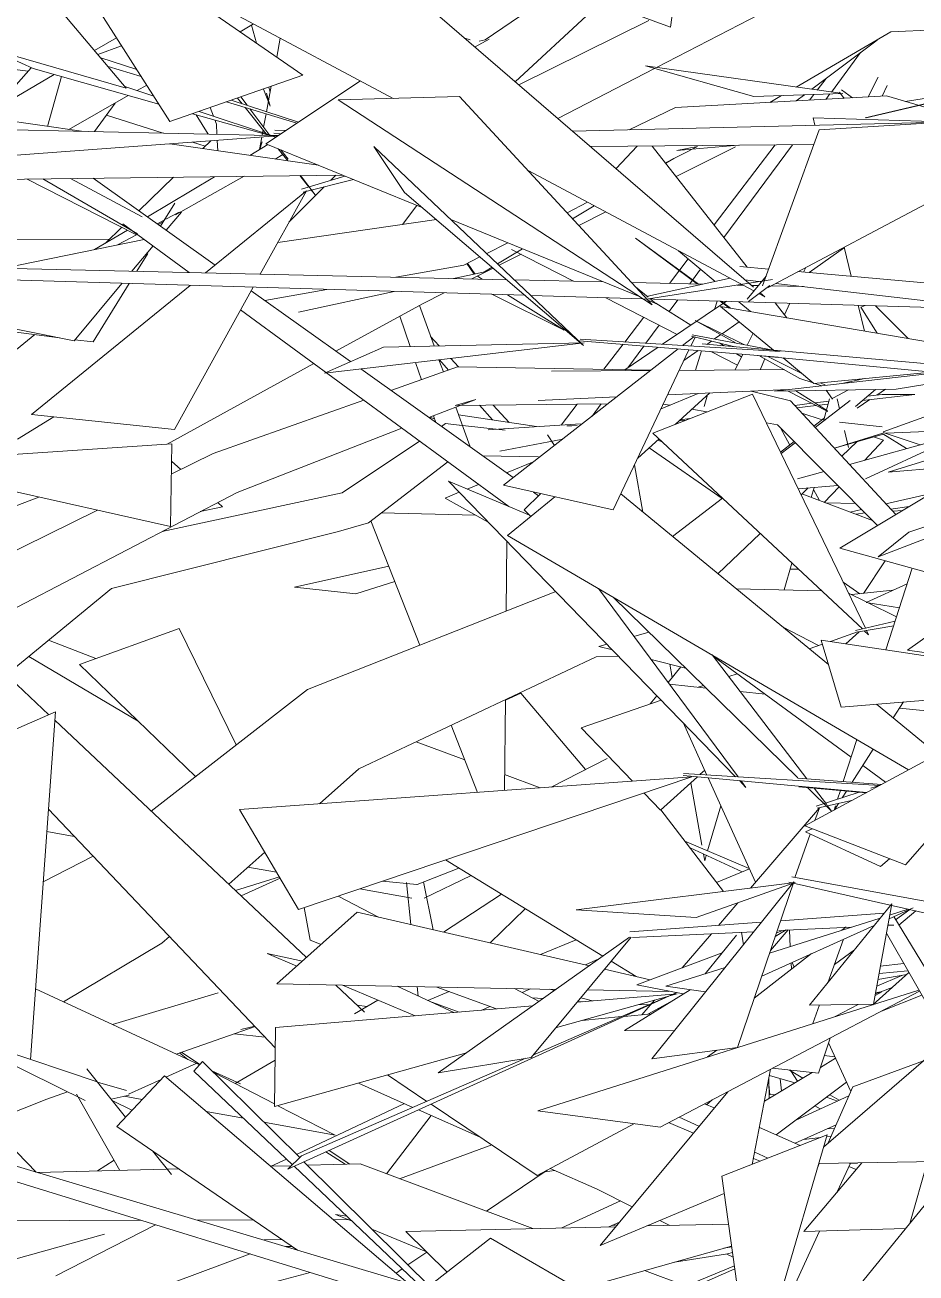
# Model space of a CAD drawing. Header units: millimetres. Extents: x 78096 to 288885, y -20632 to 149556.
# Drawn here: x 250886.9 to 251137.2, y 93652.2 to 94002.8 of the extents above; entities that cross this region are included whole.
import ezdxf

# ---------------------------------------------------------------- set-up
doc = ezdxf.new("R2010")
doc.units = ezdxf.units.MM
doc.layers.add('G-IMPT', color=8, linetype='Continuous', lineweight=9)
doc.layers.add('L-PLNT', color=71, linetype='Continuous', lineweight=9)

# ---------------------------------------------------------------- blocks, each defined once
blk = doc.blocks.new('ZZ-V - Tree Broadleaf 1 - 3dtree rotund SIMPLU-4826059-TOMH A-A')
at = {"layer": 'G-IMPT'}
for p, q in [((25411.13, 94060.85), (25319.66, 93998.61)), ((25395.08, 93929.16), (25279.74, 94028.59)), ((25268.48, 93988.64), (25218.64, 94023.13)), ((25205.49, 94015.88), (25231.13, 93975.65)), ((25218.87, 93985.02), (25196.84, 94011.11)), ((25328.16, 93986.85), (25349.35, 94006.5)), ((25250.7, 94005.15), (25293.8, 93982.16)), ((25250.82, 94000.86), (25254.65, 94003.05)), ((25313.98, 93999.07), (25315.52, 93998.63)), ((25316.85, 93996.6), (25320.82, 93998.83)), ((25218.87, 93985.02), (25172.14, 93998.47)), ((25192.68, 93990.51), (25180.93, 93995.94)), ((25210.91, 93994.45), (25217.55, 93996.95)), ((25319.66, 93998.61), (25318.05, 93998.23)), ((25211.67, 93993.55), (25221.82, 93990.25)), ((25192.68, 93990.51), (25228.02, 93980.53)), ((25200.63, 93988.27), (25196.76, 93974.29)), ((25223.06, 93988.32), (25213.73, 93991.12)), ((25268.48, 93988.64), (25231.13, 93975.65)), ((25226.57, 93982.81), (25218.44, 93985.53)), ((25221.9, 93984.37), (25224.6, 93985.91)), ((25284.63, 93987.05), (25258.08, 93969.42)), ((25202.72, 93973.43), (25219.42, 93982.96)), ((25266.82, 93975.22), (25246.98, 93981.16)), ((25248.36, 93981.64), (25267.25, 93975.51)), ((25250.14, 93982.26), (25251.43, 93980.64)), ((25251, 93982.56), (25252.79, 93980.21)), ((25278.41, 93981.71), (25312.52, 93982.71)), ((25278.41, 93981.71), (25366.65, 93924.16)), ((25312.52, 93982.71), (25366.65, 93924.16)), ((25167.11, 93978.54), (25206.3, 93972.92)), ((25237.48, 93977.86), (25260.86, 93971.26)), ((25259.67, 93971.7), (25239.36, 93978.52)), ((25252.29, 93979.57), (25258.19, 93972.2)), ((25253.56, 93979.19), (25259.2, 93971.77)), ((25259.04, 93971.77), (25136.2, 93974.44)), ((25344.25, 93972.98), (25448.69, 93975.51)), ((25458.95, 93976.13), (25413.51, 93973.37)), ((25162.43, 93964.29), (25261.39, 93971.62)), ((25261.54, 93971.72), (25259.56, 93971.76)), ((25260.35, 93972.38), (25262.33, 93972.24)), ((25260.58, 93973.2), (25263.67, 93973.13)), ((25397.65, 93929.5), (25413.51, 93973.37)), ((25231.06, 93969.37), (25272.84, 93963.38)), ((25253.54, 93966.15), (25258.61, 93969.2)), ((25258.08, 93969.42), (25302.14, 93951.39)), ((25261.55, 93968), (25264.26, 93964.61)), ((25262.3, 93967.69), (25264.32, 93965.04)), ((25349.31, 93968.62), (25411.99, 93969.19)), ((25260.69, 93965.12), (25262.87, 93966.35)), ((25470.4, 93966.74), (25399.21, 93929.07)), ((25140.51, 93958.86), (25279.59, 93960.62)), ((25224.85, 93948.85), (25243.61, 93960.16)), ((25232.7, 93949.44), (25252.02, 93960.27)), ((25267.58, 93960.47), (25269.93, 93957.52)), ((25267.79, 93960.47), (25271.92, 93955.05)), ((25268.13, 93956.65), (25280.25, 93960.35)), ((25331.73, 93961.93), (25395.21, 93928.06)), ((25191.06, 93959.5), (25221.58, 93943.95)), ((25195.45, 93959.55), (25222.03, 93944.13)), ((25203.2, 93959.65), (25223.3, 93948.93)), ((25209.58, 93959.73), (25243.8, 93935.34)), ((25268.58, 93955.83), (25282.73, 93959.33)), ((25241.12, 93933.16), (25269.46, 93956.22)), ((25256.52, 93932.81), (25269.46, 93956.22)), ((25270.68, 93956.59), (25271.92, 93955.05)), ((25228.46, 93946.27), (25232.46, 93952.77)), ((25229.93, 93948.21), (25233.72, 93950.24)), ((25230.06, 93945.14), (25234.39, 93950.22)), ((25217.91, 93946.93), (25236.57, 93933.27)), ((25227.54, 93946.93), (25229.52, 93947.99)), ((25227.84, 93946.72), (25229.2, 93947.48)), ((25310.03, 93948.16), (25363.24, 93926.38)), ((25209.97, 93939.67), (25219.2, 93945.16)), ((25216.4, 93940.99), (25221.96, 93943.96)), ((25184.48, 93934.46), (25223.93, 93942.53)), ((25220.47, 93933.64), (25226.38, 93940.73)), ((25124.74, 93935.83), (25325.76, 93931.22)), ((25221.79, 93933.61), (25224.88, 93938.6)), ((25088.03, 93934.06), (25330.89, 93926.85)), ((25399.36, 93934.23), (25391.26, 93934.95)), ((25393.32, 93925.76), (25398.64, 93932.25)), ((25467.48, 93928.19), (25407.58, 93933.5)), ((25192.24, 93893.4), (25236.79, 93929.64)), ((25204.19, 93914.11), (25217.61, 93930.21)), ((25209.53, 93913.74), (25219.66, 93930.15)), ((25232.4, 93889.14), (25254.48, 93929.12)), ((25327.96, 93931.17), (25352.93, 93930.6)), ((25360.86, 93930.42), (25380.87, 93929.96)), ((25361.93, 93929.26), (25365.46, 93926.37)), ((25365.42, 93926.6), (25388.53, 93931.63)), ((25400.41, 93931.27), (25365.54, 93925.87)), ((25390.5, 93929.74), (25392.13, 93929.7)), ((25397.36, 93930.68), (25392.69, 93931.23)), ((25393.72, 93925.07), (25399.7, 93929.61)), ((25394.52, 93929.65), (25396.47, 93929.6)), ((25400.06, 93929.52), (25409.09, 93929.32)), ((25474.75, 93921.67), (25401.36, 93930.21)), ((25143.86, 93926.15), (25204.19, 93914.11)), ((25253.93, 93928.12), (25281.86, 93908.22)), ((25332.57, 93926.8), (25474.03, 93922.6)), ((25365.42, 93925.49), (25367.62, 93924.59)), ((25366.28, 93925.69), (25367.62, 93924.59)), ((25396.65, 93927.29), (25398.22, 93926.46)), ((25398.22, 93926.46), (25396.97, 93927.54)), ((25250.96, 93922.74), (25326.37, 93867.52)), ((25385.84, 93923.71), (25400.72, 93911.44)), ((25385.84, 93923.71), (25475.15, 93908.45)), ((25425.24, 93923.48), (25426.41, 93924.01)), ((25425.24, 93923.48), (25429.84, 93916.19)), ((25429.36, 93923.92), (25438.49, 93914.71)), ((25200.09, 93914.93), (25165, 93919.37)), ((25209.53, 93913.74), (25204.42, 93914.38)), ((25403.37, 93909.25), (25412.04, 93902.09)), ((25284.74, 93906.17), (25327.58, 93875.64)), ((25401, 93899.95), (25446.49, 93905.09)), ((25412.04, 93902.09), (25445.04, 93905.26)), ((25435.13, 93900.5), (25457.47, 93904.06)), ((25435.13, 93900.5), (25401, 93899.95)), ((25232.4, 93889.14), (25192.24, 93893.4)), ((25120.51, 93881.25), (25197.14, 93809.05)), ((25419.34, 93855.81), (25454.67, 93877.06)), ((25004.12, 93874.74), (25193.59, 93680.59)), ((25309.38, 93874.64), (25390.06, 93791.64)), ((25309.38, 93874.64), (25332.16, 93865.1)), ((25325.98, 93859.43), (25339.23, 93870.25)), ((25330.65, 93866.57), (25335.27, 93871.13)), ((25333.27, 93871.58), (25334.7, 93870.56)), ((25357.79, 93871.07), (25416.14, 93823.13)), ((25330.65, 93866.57), (25332.51, 93864.76)), ((25325.98, 93859.43), (25438.64, 93793.61)), ((25419.34, 93855.81), (25461.92, 93844.02)), ((25439.68, 93850.18), (25432.27, 93827.27)), ((25390.77, 93791.59), (25351.51, 93844.52)), ((25438.27, 93845.81), (25426.69, 93840.57)), ((25355.65, 93842.1), (25407.53, 93791.3)), ((25436.08, 93839.06), (25426.69, 93840.57)), ((25410.11, 93791.03), (25383.49, 93825.83)), ((25383.72, 93825.53), (25422.52, 93797.12)), ((25371.47, 93817.61), (25381.74, 93816.55)), ((25391.36, 93815.55), (25398.35, 93814.82)), ((25198.96, 93809.84), (25137.65, 93783.28)), ((25198.96, 93809.84), (25191.91, 93712.23)), ((25429.65, 93812.02), (25446.49, 93798.19)), ((25434.35, 93808.16), (25437.21, 93812.64)), ((25436.1, 93810.9), (25452.52, 93809.2)), ((25198.79, 93807.5), (25269.51, 93740.88)), ((25375.29, 93806.83), (25381.98, 93792.12)), ((25424.13, 93802.09), (25420.31, 93790.27)), ((25422.79, 93790.09), (25428.74, 93799.39)), ((25375.29, 93791.96), (25426.91, 93787.25)), ((25430.54, 93789.22), (25375.44, 93792.51)), ((25425.77, 93794.75), (25432.14, 93790.08)), ((25250.66, 93782.41), (25377.78, 93791.57)), ((25267.27, 93754.37), (25377.78, 93791.57)), ((25382.34, 93791.32), (25395.66, 93762.01)), ((25391.11, 93790.55), (25392.95, 93788.66)), ((25392.95, 93788.66), (25391.58, 93790.51)), ((25407.53, 93791.23), (25431.01, 93789.47)), ((25407.84, 93788.76), (25426.7, 93787.14)), ((25410.34, 93788.54), (25417.04, 93781.98)), ((25415.64, 93783.81), (25412.14, 93788.39)), ((25428.07, 93788.39), (25430.44, 93789.16)), ((25412.64, 93783.34), (25424.76, 93787.31)), ((25412.99, 93782.82), (25422.65, 93784.94)), ((25419.5, 93787.76), (25418.71, 93785.32)), ((25420.02, 93785.75), (25421.21, 93787.61)), ((25196.99, 93782.5), (25260.73, 93715.46)), ((25250.66, 93782.41), (25267.27, 93754.37)), ((25394.23, 93760.33), (25413.61, 93782.93)), ((25412.34, 93779.36), (25413.61, 93782.93)), ((25417.04, 93781.98), (25415.81, 93783.59)), ((25418.1, 93783.45), (25417.72, 93782.27)), ((25417.84, 93782.34), (25418.99, 93784.14)), ((25406.67, 93763.37), (25410.99, 93775.55)), ((25278.43, 93758.13), (25289.7, 93752.21)), ((25261.19, 93733.45), (25283.72, 93753.59)), ((25268.84, 93754.9), (25270.5, 93745.7)), ((25348.99, 93738.57), (25283.72, 93753.59)), ((25385.24, 93749.86), (25390.71, 93756.23)), ((25435.01, 93751.45), (25438.96, 93754.33)), ((25435.91, 93749.98), (25440.65, 93753.95)), ((25375.04, 93737.97), (25383.26, 93747.55)), ((25270.5, 93745.7), (25273.61, 93744.55)), ((25417.82, 93738.91), (25423.41, 93742.99)), ((25268.33, 93739.83), (25258.49, 93741.98)), ((25258.49, 93741.98), (25266.81, 93738.47)), ((25405.92, 93739.46), (25406.51, 93738.15)), ((25366.06, 93734.64), (25353.21, 93737.59)), ((25428.58, 93727.61), (25438.74, 93736.61)), ((25429.7, 93732.82), (25436.73, 93735.82)), ((25430.04, 93734.68), (25438.12, 93736.06)), ((25430.35, 93736.4), (25438.44, 93737.13)), ((25430.71, 93738.4), (25437.29, 93739.15)), ((25261.19, 93733.45), (25339.61, 93731.92)), ((25277.74, 93733.12), (25285.79, 93725.54)), ((25279.6, 93733.09), (25299.99, 93724.5)), ((25294.97, 93732.79), (25310.88, 93725.41)), ((25306.12, 93732.57), (25322.83, 93726.42)), ((25429.31, 93730.66), (25434.08, 93732.48)), ((25193.35, 93732.09), (25239.44, 93710.69)), ((25264.26, 93681.42), (25373.52, 93731)), ((25289.55, 93728.9), (25283.01, 93725.08)), ((25327.92, 93732.15), (25334.82, 93728.53)), ((25371.22, 93730), (25333.06, 93713.41)), ((25371.33, 93730.03), (25339.48, 93721.11)), ((25345.57, 93728.33), (25373.65, 93730.68)), ((25348.35, 93731.75), (25371.28, 93731.31)), ((25363.75, 93724.8), (25367.25, 93728.89)), ((25373.65, 93730.68), (25371.5, 93730.08)), ((25429.23, 93730.23), (25431.12, 93731.24)), ((25429.38, 93731.07), (25431.12, 93731.24)), ((25431.05, 93725.78), (25442.34, 93730.32)), ((25260.81, 93721.21), (25333.05, 93727.27)), ((25312.37, 93725.54), (25303.97, 93728.62)), ((25371.73, 93728.37), (25365.35, 93724.96)), ((25418.05, 93724.28), (25424.48, 93727.7)), ((25346.94, 93723.2), (25358.01, 93724.26)), ((25358.84, 93724.34), (25366.42, 93725.06)), ((25260.81, 93721.21), (25260.5, 93698.98)), ((25061.69, 93716.7), (25357.74, 93625.58)), ((25176.47, 93715.86), (25207.27, 93700.72)), ((25177.29, 93717.13), (25210.64, 93705.96)), ((25382.2, 93712.94), (25384.75, 93714.8)), ((25416.61, 93718.23), (25413.36, 93708.4)), ((25416.17, 93716.91), (25422.4, 93703.2)), ((25088.32, 93712), (25356.7, 93631.92)), ((25237.85, 93708.95), (25240.32, 93711.66)), ((25267.58, 93684.66), (25240.32, 93711.66)), ((25260.68, 93712.05), (25249.41, 93705.48)), ((25314.42, 93714.09), (25260.5, 93698.98)), ((25331.15, 93712.58), (25268.07, 93685.14)), ((25413.88, 93709.98), (25418.15, 93712.56)), ((25414.98, 93713.3), (25417.96, 93712.97)), ((25442.82, 93711.86), (25422.98, 93704.54)), ((25207.81, 93709.56), (25218.65, 93696.04)), ((25238.54, 93711.09), (25230.02, 93707.25)), ((25237.85, 93708.95), (25265.56, 93682.68)), ((25242.94, 93709.07), (25250.95, 93705.35)), ((25243.46, 93708.55), (25260.51, 93699.75)), ((25303.3, 93700.46), (25292.25, 93707.88)), ((25394.75, 93682.77), (25399.87, 93709.48)), ((25398.15, 93700.49), (25411.57, 93708.59)), ((25400.39, 93709.76), (25413.36, 93708.4)), ((25218.9, 93703.54), (25210.8, 93705.84)), ((25229.61, 93707.6), (25216.19, 93693.44)), ((25228.71, 93706.65), (25219.48, 93702.49)), ((25229.61, 93707.6), (25297.99, 93649.44)), ((25299.41, 93698.77), (25284.07, 93705.58)), ((25399.38, 93706.93), (25399.44, 93701.27)), ((25401.42, 93691.04), (25421.21, 93705.82)), ((25422.98, 93704.54), (25416.1, 93688.77)), ((25204.86, 93702.46), (25217.08, 93681.09)), ((25219.63, 93702.22), (25214.62, 93701.07)), ((25218.27, 93701.91), (25223.33, 93700.97)), ((25351.96, 93659.94), (25387.83, 93703.18)), ((25381.9, 93699.52), (25383.46, 93700.9)), ((25421.89, 93702.04), (25406.93, 93695.15)), ((25214.92, 93700.69), (25220.47, 93697.96)), ((25241.31, 93697.65), (25251.82, 93695.7)), ((25261.47, 93699.25), (25277.55, 93690.95)), ((25297.05, 93699.82), (25266.67, 93685.55)), ((25318.32, 93690.38), (25300.98, 93698.08)), ((25334.27, 93679.67), (25304.48, 93699.67)), ((25384.02, 93698.6), (25381.31, 93699.78)), ((25257.48, 93694.66), (25277.55, 93690.95)), ((25334.27, 93679.67), (25361.6, 93694.22)), ((25371.23, 93694.5), (25378.19, 93691.57)), ((25374.18, 93696.05), (25379.76, 93693.46)), ((25418.32, 93693.87), (25406.8, 93688.7)), ((25216.19, 93693.44), (25266.94, 93658.71)), ((25408.22, 93688.08), (25396.72, 93693.08)), ((25321.54, 93688.22), (25295.67, 93678.75)), ((25215.46, 93683.92), (25210.82, 93680.92)), ((25226.27, 93686.54), (25231.57, 93679.94)), ((25263.9, 93684.25), (25259.61, 93682.24)), ((25264.26, 93681.42), (25268.07, 93685.14)), ((25305.33, 93647.25), (25268.78, 93683.47)), ((25395.07, 93684.46), (25396.99, 93683.66)), ((25395.41, 93686.21), (25399.11, 93684.49)), ((25233.59, 93681.53), (25194.03, 93680.46)), ((25265.26, 93682.39), (25259.43, 93682.23)), ((25266.04, 93682.22), (25301.83, 93648.3)), ((25284.56, 93682.91), (25269.74, 93682.51)), ((25333.06, 93664.72), (25284.56, 93682.91)), ((25320.1, 93669.58), (25337.11, 93681.18)), ((25351.14, 93675.81), (25337.98, 93681.65)), ((25413.57, 93682.99), (25413.03, 93681.75)), ((25422.33, 93683.14), (25418.63, 93675.05)), ((25423.88, 93681.28), (25421.88, 93682.15)), ((25421.99, 93683.14), (25424.28, 93683.13)), ((25424.28, 93683.13), (25422.12, 93683.14)), ((25361.02, 93670.86), (25351.14, 93675.81)), ((25386.88, 93674.59), (25351.96, 93659.94)), ((25357.74, 93672.51), (25341.24, 93664.91)), ((25222.97, 93667.06), (25162.14, 93666.88)), ((25227.05, 93665.81), (25199.11, 93651.47)), ((25254.59, 93667.16), (25238.77, 93667.11)), ((25281.25, 93667.24), (25277.08, 93667.23)), ((25282.3, 93666.81), (25277.63, 93668.72)), ((25280.85, 93668.19), (25277.63, 93668.72)), ((25357.44, 93666.54), (25354.48, 93665.21)), ((25365.12, 93665.46), (25388.07, 93665.98)), ((25371.53, 93665.6), (25368.77, 93666.99)), ((25176.46, 93653.04), (25212.75, 93663.19)), ((25303.06, 93658.34), (25287.89, 93664.53)), ((25297.36, 93663.91), (25356.37, 93665.26)), ((25297.36, 93663.91), (25309.03, 93652.51)), ((25413.58, 93664.03), (25397.94, 93629.9)), ((25263.65, 93659.69), (25265.43, 93659.74)), ((25346.02, 93647.71), (25388.92, 93659.83)), ((25386.72, 93659.21), (25388.95, 93659.65)), ((25253.68, 93657.61), (25231.83, 93649.49)), ((25298, 93654.51), (25303.29, 93658.12)), ((25372.91, 93655.31), (25387.76, 93657.62)), ((25389.36, 93656.69), (25387.55, 93657.59)), ((25389.18, 93657.99), (25387.76, 93657.62)), ((25250.84, 93647.16), (25270.55, 93652.42)), ((25294.69, 93652.25), (25296.41, 93653.43)), ((25389.7, 93654.23), (25360.14, 93642.09)), ((25361.52, 93640.97), (25389.8, 93653.45)), ((25376.02, 93648.61), (25364.5, 93652.93))]:
    blk.add_line(p, q, dxfattribs=at)
blk = doc.blocks.new('ZZ-V - Tree Broadleaf 1 - 3dtree rotund SIMPLU-4826034-TOMH A-A')
at = {"layer": 'G-IMPT'}
for p, q in [((25288.37, 93968.68), (25347.36, 93912.79)), ((25288.37, 93968.68), (25297.07, 93955.72)), ((25347.36, 93912.79), (25297.07, 93955.72)), ((25375.14, 93912.75), (25378.31, 93915.23)), ((25378.65, 93915.14), (25377.45, 93912.61)), ((25377.67, 93915.39), (25389.8, 93912.39)), ((25377.88, 93915.78), (25402.55, 93911.09)), ((25347.5, 93913.54), (25274.51, 93904.97)), ((25291.16, 93912.33), (25274.51, 93904.97)), ((25291.16, 93912.33), (25347.5, 93913.54)), ((25324.81, 93873.48), (25373.92, 93911.8)), ((25346.22, 93914.1), (25402, 93909.47)), ((25402.55, 93911.09), (25346.36, 93914.49)), ((25376.95, 93911.55), (25355.65, 93866.57)), ((25380.66, 93913.2), (25491.58, 93903.46)), ((25395.15, 93910.04), (25500.59, 93899.93)), ((25454.07, 93883.71), (25432.96, 93877.18)), ((25432.96, 93877.18), (25501.2, 93883.01)), ((25324.81, 93873.48), (25355.65, 93866.57)), ((25430.1, 93853.39), (25483.72, 93873.96)), ((25438.73, 93860.28), (25479.28, 93873.81)), ((25438.73, 93860.28), (25430.1, 93853.39)), ((25466.91, 93847.57), (25438.32, 93827.23)), ((25414.08, 93830.04), (25484.26, 93819.34)), ((25414.08, 93830.04), (25419.68, 93811.2)), ((25484.22, 93820.75), (25438.32, 93827.23)), ((25481.12, 93816.62), (25409.51, 93777.83)), ((25437.76, 93766.91), (25481.12, 93816.62)), ((25480.34, 93816.19), (25419.68, 93811.2)), ((25437.76, 93766.91), (25409.51, 93777.83)), ((25409.69, 93776.16), (25411.52, 93777.05)), ((25409.69, 93776.16), (25430.75, 93766.39)), ((25430.75, 93766.39), (25433.33, 93768.62)), ((25345.25, 93754.24), (25406.79, 93761.9)), ((25406.42, 93762.15), (25366.56, 93712.43)), ((25378.96, 93752.1), (25406.79, 93761.9)), ((25390.57, 93715.56), (25406.42, 93762.15)), ((25457.13, 93750.22), (25404.99, 93762.02)), ((25459.84, 93753.65), (25405.81, 93763.52)), ((25345.25, 93754.24), (25378.96, 93752.1)), ((25433.91, 93755.94), (25410.84, 93727.48)), ((25428.78, 93727.77), (25433.91, 93755.94)), ((25433.15, 93751.77), (25439.96, 93754.84)), ((25438.52, 93754.43), (25433.33, 93752.78)), ((25397.28, 93750.75), (25360.38, 93748.03)), ((25397.39, 93735.61), (25429, 93749.89)), ((25430.65, 93751.93), (25399.58, 93742.04)), ((25431.75, 93753.28), (25402.68, 93751.14)), ((25434.5, 93749.92), (25432.8, 93749.85)), ((25434.5, 93749.92), (25432.81, 93749.93)), ((25434.46, 93752.36), (25449.08, 93728.37)), ((25306.49, 93708.47), (25360.28, 93746.55)), ((25332.57, 93712.81), (25360.69, 93746.57)), ((25395.16, 93748.1), (25361.1, 93746.53)), ((25381.54, 93736.29), (25390.35, 93747.1)), ((25391.67, 93747.94), (25392.24, 93744.45)), ((25399.85, 93742.84), (25404.85, 93748.68)), ((25401.18, 93746.74), (25404.25, 93748.65)), ((25401.54, 93747.81), (25402.81, 93748.28)), ((25422.63, 93749.37), (25402.22, 93748.43)), ((25405.15, 93748.57), (25405.42, 93743.89)), ((25419.89, 93748.5), (25421.13, 93749.46)), ((25432.4, 93747.67), (25447.21, 93721.83)), ((25420.41, 93746.01), (25415.94, 93733.78)), ((25362.28, 93733.23), (25386.32, 93742.16)), ((25395.31, 93729.48), (25411.42, 93741.95)), ((25405.68, 93739.35), (25405.78, 93737.58)), ((25387.12, 93738.07), (25370.49, 93732.77)), ((25362.28, 93733.23), (25375.35, 93730.63)), ((25381.63, 93731.22), (25370.49, 93732.77)), ((25334.45, 93697.84), (25441.55, 93731.71)), ((25358.82, 93720.32), (25377.27, 93731.83)), ((25441.74, 93731.38), (25368.84, 93693.26)), ((25428.78, 93727.77), (25410.84, 93727.48)), ((25413.66, 93727.53), (25411.75, 93722.29)), ((25372.88, 93720.31), (25358.82, 93720.32)), ((25390.57, 93715.56), (25366.56, 93712.43)), ((25332.57, 93712.81), (25306.49, 93708.47)), ((25414.73, 93687.59), (25444.89, 93713.65)), ((25424.14, 93647.86), (25472.09, 93706.96)), ((25334.45, 93697.84), (25368.84, 93693.26)), ((25386.22, 93679.41), (25415.73, 93691.04)), ((25415.73, 93691.04), (25394.63, 93618.52)), ((25413.39, 93682.99), (25446.38, 93683.57)), ((25439.01, 93666.19), (25443.99, 93683.53)), ((25409.23, 93663.9), (25425.5, 93683.2)), ((25386.22, 93679.41), (25394.63, 93618.52)), ((25437.82, 93664.72), (25409.23, 93663.9)), ((25305.4, 93649.65), (25321.17, 93662.07)), ((25321.17, 93662.07), (25390.62, 93621.92))]:
    blk.add_line(p, q, dxfattribs=at)
blk = doc.blocks.new('ZZ-V - Tree Broadleaf 2 - 3dtree rotund SIMPLU-4826084-TOMH A-A')
at = {"layer": 'G-IMPT'}
for p, q in [((25371.75, 94002.16), (25374.34, 94021.46)), ((25371.75, 94002.16), (25341.32, 94013.35)), ((25255.45, 93997.66), (25254.05, 94002.7)), ((25209.97, 93995.56), (25216.13, 93999.18)), ((25261.13, 93993.73), (25262.12, 93999.06)), ((25425.14, 93995.05), (25416.95, 93983.95)), ((25178.28, 93976.94), (25198.56, 93988.85)), ((25181.46, 93978.8), (25192.11, 93990.77)), ((25191.29, 93989.84), (25182.92, 93990.79)), ((25395.14, 93982.69), (25364.73, 93991.26)), ((25419.5, 93983.6), (25364.73, 93991.26)), ((25259.29, 93979.94), (25257.39, 93984.78)), ((25258.27, 93978.42), (25259.6, 93985.55)), ((25259.28, 93983.84), (25258.88, 93985.3)), ((25415.45, 93987.74), (25412.98, 93984.51)), ((25430.06, 93988.14), (25427.33, 93982.55)), ((25432.61, 93985.81), (25431.25, 93982.76)), ((25258.27, 93983.66), (25259.29, 93979.94)), ((25373.21, 93979.56), (25432.43, 93982.83)), ((25395.14, 93982.69), (25420.16, 93983.5)), ((25412.01, 93983.24), (25410.78, 93981.63)), ((25416.53, 93983.39), (25415.43, 93981.89)), ((25419.26, 93983.91), (25420.57, 93982.17)), ((25419.76, 93984.59), (25422.88, 93982.3)), ((25426.43, 93976.7), (25451.21, 93982.48)), ((25451.22, 93982.47), (25426.77, 93976.65)), ((25432.43, 93982.83), (25455.66, 93976.08)), ((25443.67, 93982.2), (25437.66, 93981.31)), ((25209.98, 93972.84), (25215.7, 93980.84)), ((25243.33, 93977.19), (25242.44, 93979.59)), ((25257.46, 93974.06), (25258.16, 93977.81)), ((25360.13, 93973.36), (25373.21, 93979.56)), ((25229.25, 93972.42), (25213.26, 93977.42)), ((25241.91, 93972.15), (25238.54, 93977.56)), ((25244.17, 93974.9), (25243.73, 93976.1)), ((25244.17, 93974.9), (25244.33, 93972.09)), ((25449.04, 93975.53), (25411.84, 93976.68)), ((25412.33, 93974.63), (25411.84, 93976.68)), ((25256.3, 93967.81), (25256.94, 93971.29)), ((25257.04, 93971.82), (25257.32, 93973.29)), ((25241.07, 93968.73), (25237.48, 93969.85)), ((25240.36, 93968.04), (25242.62, 93970.23)), ((25244.43, 93970.36), (25244.59, 93967.43)), ((25257.05, 93969.95), (25256.38, 93967.86)), ((25362.36, 93968.74), (25356.48, 93962.43)), ((25366.65, 93968.78), (25393.3, 93934.77)), ((25370.32, 93964.09), (25379.33, 93968.67)), ((25373.55, 93967.52), (25390.74, 93968.99)), ((25373.55, 93967.52), (25379.33, 93968.67)), ((25401.2, 93969.09), (25384.03, 93946.61)), ((25406.01, 93969.13), (25386.78, 93943.09)), ((25276.34, 93959.15), (25277.78, 93960.59)), ((25222.4, 93950.59), (25232.11, 93960.02)), ((25264.57, 93947.38), (25274.48, 93957.29)), ((25342.7, 93950.06), (25348.47, 93953)), ((25261.44, 93941.71), (25305.99, 93948.1)), ((25213.04, 93941.5), (25217.63, 93945.96)), ((25361.9, 93942.93), (25379.6, 93929.99)), ((25361.9, 93942.93), (25379.32, 93930)), ((25185.75, 93942.47), (25214.16, 93942.59)), ((25320.12, 93938.6), (25326.04, 93941.6)), ((25327.08, 93939.74), (25344.53, 93930.79)), ((25374.02, 93939.36), (25384.27, 93930.7)), ((25410.74, 93933.3), (25420.6, 93940.24)), ((25422.53, 93932.18), (25420.56, 93940.37)), ((25313.7, 93935.34), (25318.24, 93937.64)), ((25376.74, 93937.07), (25371.48, 93930.18)), ((25294.58, 93931.94), (25313.7, 93935.34)), ((25318.88, 93931.38), (25317.52, 93932.23)), ((25380.18, 93934.15), (25377.15, 93930.05)), ((25409.74, 93934.65), (25409.17, 93933.36)), ((25257.76, 93925.4), (25275.24, 93928.5)), ((25341.93, 93917.03), (25321.56, 93927.13)), ((25341.93, 93917.03), (25325.92, 93927)), ((25353.55, 93926.18), (25373.67, 93915.87)), ((25387.49, 93925.17), (25369.55, 93913.09)), ((25373.85, 93925.57), (25371.41, 93922.26)), ((25384.85, 93925.25), (25384.11, 93922.89)), ((25385.76, 93925.22), (25388.36, 93923.28)), ((25386.01, 93925.21), (25388.66, 93923.23)), ((25301.25, 93924.03), (25305.33, 93912.64)), ((25377.51, 93918.45), (25367.62, 93924.62)), ((25390.93, 93925.06), (25394.23, 93922.28)), ((25401.15, 93924.76), (25404.47, 93920.53)), ((25405.27, 93924.64), (25403.81, 93921.37)), ((25426.23, 93916.81), (25424.48, 93924.07)), ((25295.76, 93921.01), (25298.62, 93912.49)), ((25364.24, 93920.7), (25358.91, 93913.73)), ((25368.6, 93918.46), (25364.84, 93913.37)), ((25378.71, 93919.81), (25390.22, 93913.43)), ((25378.71, 93919.81), (25392.32, 93913.03)), ((25386.23, 93916.07), (25391.03, 93919.44)), ((25193.2, 93915.8), (25136.79, 93870.19)), ((25304.38, 93915.28), (25306.77, 93912.67)), ((25384.14, 93914.59), (25385.9, 93915.83)), ((25394.95, 93916.2), (25393.31, 93912.84)), ((25358.42, 93913.09), (25353.05, 93906.06)), ((25368.33, 93912.27), (25358.95, 93905.96)), ((25364.27, 93912.6), (25359.78, 93906.51)), ((25375.52, 93908.53), (25379.51, 93911.34)), ((25380.47, 93911.26), (25378.77, 93905.81)), ((25381.99, 93913.08), (25383.29, 93914)), ((25386.77, 93912.66), (25385.49, 93913.46)), ((25300.14, 93907.98), (25301.76, 93903.15)), ((25306.72, 93908.75), (25307.94, 93905.34)), ((25306.83, 93908.76), (25309.4, 93905.85)), ((25310, 93909.13), (25312.19, 93906.74)), ((25383.1, 93911.04), (25390.56, 93907.21)), ((25392.07, 93910.29), (25389.91, 93905.88)), ((25391.71, 93909.57), (25390.32, 93910.44)), ((25396.59, 93909.9), (25408.1, 93903.52)), ((25398.26, 93908.97), (25396.91, 93905.93)), ((25399.08, 93909.66), (25408.64, 93904.9)), ((25293.22, 93900.12), (25311.92, 93906.75)), ((25311.92, 93906.75), (25366.27, 93905.83)), ((25366.13, 93905.72), (25338.32, 93905.53)), ((25403.65, 93905.98), (25374.21, 93905.77)), ((25408.1, 93903.52), (25411.8, 93902.29)), ((25412.33, 93902.12), (25414.32, 93901.46)), ((25413.92, 93902.27), (25415.32, 93901.57)), ((25419.85, 93902.08), (25426.33, 93903.46)), ((25243.3, 93882.43), (25285.56, 93897.41)), ((25303.91, 93892.5), (25317.06, 93897.62)), ((25311.29, 93895.91), (25317.06, 93897.62)), ((25334.55, 93897.33), (25356.61, 93898.29)), ((25366.8, 93888.16), (25394.81, 93899.1)), ((25369.1, 93894.97), (25379.52, 93899.28)), ((25370.96, 93898.91), (25404.79, 93900.38)), ((25373.03, 93890.59), (25382.81, 93899.43)), ((25382.17, 93898.86), (25381.25, 93895.58)), ((25394.39, 93899.93), (25405.51, 93897.17)), ((25426.51, 93833.34), (25394.81, 93899.1)), ((25404.62, 93900.01), (25415.93, 93894.22)), ((25405.51, 93897.17), (25435.07, 93865.28)), ((25415.9, 93894.45), (25406.94, 93900.05)), ((25412.39, 93896.65), (25416.22, 93897.13)), ((25422.25, 93897.27), (25412.4, 93889.74)), ((25416.39, 93897.75), (25414.74, 93891.53)), ((25415.49, 93900.19), (25417.31, 93897.64)), ((25417.32, 93897.65), (25415.52, 93900.19)), ((25421.78, 93900.29), (25417.38, 93897.92)), ((25418.58, 93897.82), (25419.24, 93894.97)), ((25429.34, 93900.41), (25423.73, 93895.66)), ((25427.8, 93897.55), (25424.19, 93895.16)), ((25440.38, 93898.95), (25425.68, 93897.31)), ((25427.07, 93898.49), (25431.22, 93899.01)), ((25432.21, 93900.46), (25429.74, 93898.83)), ((25440.38, 93898.95), (25431.22, 93899.01)), ((25462.4, 93899.68), (25431.5, 93888.55)), ((25311.29, 93895.91), (25354.19, 93896.4)), ((25311.47, 93895.45), (25315.46, 93884.28)), ((25318.1, 93895.99), (25321.76, 93891.84)), ((25321.98, 93896.03), (25326.46, 93891.13)), ((25345.57, 93896.27), (25341.08, 93890.39)), ((25352.3, 93896.38), (25349.77, 93892.95)), ((25369.73, 93896.31), (25371.54, 93895.98)), ((25377.74, 93894.85), (25381.96, 93894.08)), ((25406.66, 93895.93), (25411.43, 93896.53)), ((25412.7, 93895.87), (25407.27, 93895.27)), ((25408.67, 93893.76), (25414.33, 93891.88)), ((25415.99, 93896.24), (25413.49, 93895.96)), ((25188.28, 93886.4), (25198.49, 93892.74)), ((25305.45, 93892.17), (25304.18, 93892.61)), ((25305.18, 93892.99), (25305.79, 93891.16)), ((25307.38, 93890.03), (25308.58, 93890.84)), ((25308.58, 93890.84), (25312.39, 93890.42)), ((25312.24, 93893.3), (25334.13, 93889.96)), ((25312.45, 93890.42), (25325.27, 93889)), ((25346.52, 93890.73), (25320.55, 93889.11)), ((25342.66, 93890.19), (25344.08, 93890.23)), ((25345.57, 93890.29), (25344.08, 93890.23)), ((25376.14, 93891.81), (25374.13, 93891.58)), ((25374.46, 93891.88), (25377.22, 93892.23)), ((25398.7, 93891.02), (25401.84, 93890.45)), ((25401.84, 93890.45), (25429.95, 93862.2)), ((25412.06, 93890.1), (25414.97, 93892.38)), ((25431.26, 93889.88), (25419.23, 93891.26)), ((25249.98, 93871.49), (25296.3, 93889.54)), ((25337.23, 93887.69), (25339.15, 93884.67)), ((25337.23, 93887.69), (25339.14, 93884.66)), ((25362.54, 93881.11), (25368.54, 93886.53)), ((25366.8, 93888.16), (25425.66, 93833.13)), ((25402.67, 93889.62), (25405.26, 93884.78)), ((25431.44, 93888.12), (25417.8, 93883.91)), ((25417.92, 93883.96), (25431.44, 93888.12)), ((25431.62, 93887.89), (25419.43, 93884.39)), ((25420.67, 93888.85), (25421.77, 93884.1)), ((25422.05, 93879.32), (25454.57, 93888.36)), ((25426.55, 93875.26), (25454.62, 93888.34)), ((25428.79, 93887.08), (25431.62, 93886.14)), ((25438.09, 93883.78), (25431.37, 93887.95)), ((25441.94, 93884.85), (25431.53, 93888.36)), ((25432.26, 93888.12), (25453.4, 93889.05)), ((25151.26, 93879.77), (25231.66, 93885.12)), ((25231.27, 93861.94), (25231.66, 93885.12)), ((25279.53, 93871.34), (25301.25, 93885.92)), ((25341.47, 93886.47), (25323.8, 93883.11)), ((25386.32, 93869.81), (25365.79, 93884.05)), ((25368.16, 93886.19), (25369.4, 93885.73)), ((25402.68, 93882.77), (25406.51, 93885.76)), ((25406.8, 93885.46), (25402.84, 93882.43)), ((25424.08, 93885.73), (25419.85, 93881.7)), ((25426.23, 93880.48), (25431.62, 93886.14)), ((25231.27, 93861.94), (25151.26, 93879.77)), ((25231.51, 93876.65), (25243.3, 93882.43)), ((25231.58, 93880.28), (25234.17, 93877.96)), ((25286.89, 93862.97), (25309.18, 93880.11)), ((25318.94, 93881.79), (25334.64, 93881.45)), ((25325.67, 93877), (25333.45, 93880.22)), ((25361.65, 93879.23), (25364, 93865.97)), ((25407.41, 93875.26), (25414.89, 93877.34)), ((25314.64, 93872.44), (25317.85, 93873.76)), ((25407.61, 93872.54), (25418.74, 93873.47)), ((25410.46, 93872.78), (25408.43, 93870.85)), ((25412.11, 93872.91), (25411.27, 93870.07)), ((25414.96, 93868.69), (25419.14, 93873.07)), ((25188.21, 93839.25), (25249.98, 93871.49)), ((25228.9, 93860.49), (25279.53, 93871.34)), ((25308.48, 93869.89), (25312.41, 93871.52)), ((25308.48, 93869.89), (25320.55, 93863.14)), ((25386.38, 93869.86), (25372.33, 93859.12)), ((25408.65, 93871.05), (25428.55, 93863.61)), ((25411.93, 93872.33), (25413.61, 93869.2)), ((25444.96, 93871.22), (25432.28, 93868.29)), ((25180.52, 93851.64), (25210.81, 93866.5)), ((25245.94, 93867.43), (25239.64, 93866.09)), ((25244.66, 93868.58), (25245.94, 93867.43)), ((25317.02, 93865.12), (25290.48, 93865.73)), ((25423.79, 93868.39), (25415.27, 93868.58)), ((25425.46, 93866.71), (25422.24, 93865.97)), ((25426.44, 93865.73), (25423.88, 93865.36)), ((25438.84, 93867.54), (25433.67, 93866.79)), ((25436.9, 93866.38), (25434.19, 93866.23)), ((25286.89, 93862.97), (25278.45, 93860.51)), ((25287.59, 93863.51), (25301.33, 93828.56)), ((25214.7, 93844.54), (25278.45, 93860.51)), ((25396.97, 93859.95), (25385.08, 93848.65)), ((25325.8, 93857.74), (25325.61, 93838.14)), ((25405.87, 93851.64), (25403.66, 93844.1)), ((25425.94, 93843.14), (25432.1, 93852.28)), ((25266.13, 93844.84), (25292.61, 93850.74)), ((25407.7, 93849.92), (25405.37, 93849.95)), ((25185.22, 93820.29), (25214.7, 93844.54)), ((25283.32, 93843.03), (25266.13, 93844.84)), ((25283.32, 93843.03), (25294.3, 93846.45)), ((25424.93, 93843.03), (25420.28, 93846.26)), ((25269.75, 93816.1), (25339.52, 93843.63)), ((25390.21, 93844.43), (25414.22, 93843.83)), ((25421.74, 93843.23), (25426.91, 93840.67)), ((25434.23, 93843.99), (25422.61, 93842.79)), ((25427.32, 93840.47), (25435.27, 93836.53)), ((25423.77, 93832.67), (25434.89, 93835.37)), ((25423.99, 93832.24), (25434.46, 93834.03)), ((25205.71, 93823.18), (25233.72, 93833.27)), ((25233.72, 93833.27), (25249.78, 93800.57)), ((25365.7, 93832.25), (25361.5, 93831.05)), ((25403.07, 93833.87), (25413.34, 93828.49)), ((25424.34, 93832.3), (25416.68, 93829.64)), ((25421.01, 93828.98), (25424.8, 93832.38)), ((25426.21, 93832.62), (25427.38, 93831.53)), ((25427.38, 93831.53), (25426.8, 93832.72)), ((25197.01, 93829.99), (25210.33, 93824.85)), ((25353.88, 93828.86), (25351.63, 93828.21)), ((25355.43, 93827.27), (25351.63, 93828.21)), ((25414.43, 93828.87), (25410.72, 93827.58)), ((25222.18, 93807.28), (25191.48, 93825.44)), ((25284.21, 93793.84), (25350.9, 93825.31)), ((25350.9, 93825.31), (25357.13, 93825.52)), ((25376.01, 93822.15), (25366.31, 93824.56)), ((25205.71, 93823.18), (25238.33, 93791.67)), ((25374.64, 93822.49), (25371.07, 93818.15)), ((25371.57, 93823.26), (25372.22, 93819.55)), ((25390.5, 93820.57), (25388.14, 93819.76)), ((25380.99, 93817.28), (25379.54, 93816.78)), ((25225.87, 93781.99), (25269.75, 93816.1)), ((25325.37, 93813.26), (25325.12, 93787.77)), ((25325.37, 93813.18), (25329.67, 93815.07)), ((25347.87, 93793.64), (25329.67, 93815.07)), ((25369.13, 93813.17), (25346.69, 93805.4)), ((25367.95, 93814.38), (25366.09, 93812.12)), ((25310.16, 93806.08), (25317.57, 93787.23)), ((25361.13, 93790.37), (25346.69, 93805.4)), ((25300.34, 93801.45), (25313.97, 93796.39)), ((25273.11, 93784.03), (25284.21, 93793.84)), ((25325.17, 93792.22), (25335.19, 93788.5)), ((25380.03, 93792.24), (25381.38, 93793.44)), ((25368.92, 93782.27), (25379.34, 93791.61)), ((25377.47, 93789.93), (25380.58, 93772.38)), ((25368.92, 93782.27), (25364.33, 93787.04)), ((25385.9, 93783.49), (25382.19, 93770.85)), ((25196.53, 93776.21), (25204.26, 93774.84)), ((25375.8, 93773.56), (25393.9, 93765.88)), ((25377.24, 93771.67), (25391.89, 93764.89)), ((25195.51, 93762.1), (25209.53, 93769.31)), ((25247.63, 93761.49), (25257.75, 93770.44)), ((25381.01, 93769.92), (25381.36, 93767.99)), ((25381.82, 93769.55), (25381.36, 93767.99)), ((25253, 93766.24), (25261.09, 93764.81)), ((25312.32, 93765.96), (25300.62, 93761.39)), ((25315.73, 93763.88), (25302.53, 93757.55)), ((25393.97, 93765.73), (25384.7, 93761.95)), ((25261.88, 93763.48), (25249.51, 93759.72)), ((25251.1, 93758.23), (25262.09, 93763.12)), ((25290.81, 93762.3), (25300.48, 93761.34)), ((25297.61, 93761.92), (25298.82, 93750.11)), ((25302.33, 93762.14), (25305.07, 93748.68)), ((25284.48, 93760.17), (25299.06, 93757.49)), ((25308, 93748), (25324.24, 93758.69)), ((25321.06, 93745), (25330.97, 93754.58)), ((25228.83, 93744.87), (25230.97, 93746.76)), ((25201.23, 93728.43), (25228.83, 93744.87)), ((25345.27, 93745.84), (25335.22, 93741.74)), ((25351.65, 93740.45), (25347.91, 93738.81)), ((25300.61, 93732.68), (25300.88, 93730.05)), ((25215.03, 93722.03), (25244.66, 93730.98)), ((25309.62, 93731.28), (25303.56, 93728.81)), ((25332.46, 93732.06), (25330.07, 93731.02)), ((25332.85, 93729.56), (25335.93, 93729.32)), ((25337.72, 93731.96), (25339.13, 93731.58)), ((25346.53, 93729.57), (25349.81, 93728.68)), ((25283.74, 93727.47), (25286.43, 93727.08)), ((25321.04, 93727.08), (25318.75, 93726.07)), ((25345.67, 93728.54), (25346.9, 93728.44)), ((25362.88, 93727.67), (25365.59, 93727.56)), ((25232.88, 93713.74), (25255.04, 93721.45)), ((25249.25, 93719.44), (25257.81, 93718.53)), ((25254.95, 93721.54), (25251.01, 93720.61)), ((25236.11, 93712.24), (25233.77, 93714.05)), ((25234.35, 93714.25), (25239.54, 93710.8)), ((25407.46, 93706.11), (25405.58, 93709.02)), ((25399.4, 93705.16), (25399.65, 93702.41)), ((25406.67, 93705.63), (25399.53, 93707.71)), ((25402.56, 93706.83), (25402.94, 93703.38)), ((25180.01, 93694.51), (25196.5, 93701.08)), ((25196.5, 93701.08), (25202.38, 93703.13)), ((25274.94, 93686.26), (25280.38, 93682.8)), ((25275.87, 93686.69), (25281.68, 93682.83)), ((25355.44, 93665.64), (25356.8, 93665.77)), ((25262.56, 93661.71), (25257.47, 93661.53))]:
    blk.add_line(p, q, dxfattribs=at)
blk = doc.blocks.new('ZZ-V - Tree Broadleaf 2 - 3dtree rotund SIMPLU-4826109-TOMH A-A')
at = {"layer": 'G-IMPT'}
for p, q in [((25367.85, 93990.83), (25424.83, 94020.3)), ((25329.17, 93985.98), (25365.63, 94004.02)), ((25407.09, 93985.33), (25433.68, 94000.82)), ((25433.68, 94000.82), (25446.12, 94001.41)), ((25411.45, 93984.72), (25429.78, 93998.55)), ((25350.95, 93982.08), (25367.3, 93990.54)), ((25340.13, 93976.53), (25350.95, 93982.08)), ((25399.69, 93981.02), (25402.99, 93982.94)), ((25407.08, 93981.43), (25409.37, 93983.15)), ((25373.36, 93960.21), (25389.99, 93968.54)), ((25370.41, 93963.97), (25372.67, 93965.29)), ((25300.46, 93952.07), (25296.5, 93946.74)), ((25344.27, 93948.36), (25350.33, 93952.01)), ((25346, 93946.5), (25353.56, 93950.28)), ((25323.19, 93935.69), (25330.2, 93939.9)), ((25314.56, 93935.77), (25316.57, 93932.82)), ((25314.71, 93935.85), (25316.75, 93932.89)), ((25323.62, 93935.28), (25329.76, 93938.36)), ((25310.81, 93931.57), (25316.57, 93932.82)), ((25315.97, 93931.45), (25321.97, 93934.46)), ((25316.57, 93932.82), (25319.5, 93933.47)), ((25316.57, 93932.82), (25316.75, 93932.89)), ((25319.5, 93933.47), (25321.63, 93934.75)), ((25267.21, 93922.1), (25294.12, 93927.94)), ((25302.06, 93924.48), (25308.14, 93927.52)), ((25277.78, 93911.13), (25302.06, 93924.48)), ((25230.32, 93885.03), (25271.52, 93907.68)), ((25183.75, 93866.1), (25194.27, 93870.19)), ((25353.95, 93796.75), (25338.28, 93788.72)), ((25369.04, 93782.37), (25386.66, 93759.39)), ((25308.55, 93768.27), (25352.79, 93741.25)), ((25355.09, 93739.85), (25362.15, 93735.54)), ((25405.2, 93709.25), (25408.91, 93706.99)), ((25401.15, 93702.3), (25399.43, 93702.42)), ((25415.57, 93701.61), (25418.67, 93700.56)), ((25416.54, 93702.33), (25419.11, 93700.76)), ((25412.32, 93699.18), (25413.85, 93698.34)), ((25291.99, 93680.13), (25304.51, 93696.51)), ((25409.17, 93689.76), (25413.99, 93690.36)), ((25415.59, 93690.56), (25416.95, 93690.73)), ((25415.96, 93692.8), (25417.82, 93692.73)), ((25336.41, 93680.7), (25339.3, 93681.06))]:
    blk.add_line(p, q, dxfattribs=at)

msp = doc.modelspace()

# ---------------------------------------------------------------- block references
at = {"layer": 'L-PLNT'}
for name in ['ZZ-V - Tree Broadleaf 1 - 3dtree rotund SIMPLU-4826059-TOMH A-A', 'ZZ-V - Tree Broadleaf 2 - 3dtree rotund SIMPLU-4826109-TOMH A-A', 'ZZ-V - Tree Broadleaf 2 - 3dtree rotund SIMPLU-4826084-TOMH A-A', 'ZZ-V - Tree Broadleaf 1 - 3dtree rotund SIMPLU-4826034-TOMH A-A']:
    msp.add_blockref(name, (225696.455, 0), dxfattribs=at)

doc.saveas('drawing.dxf')
